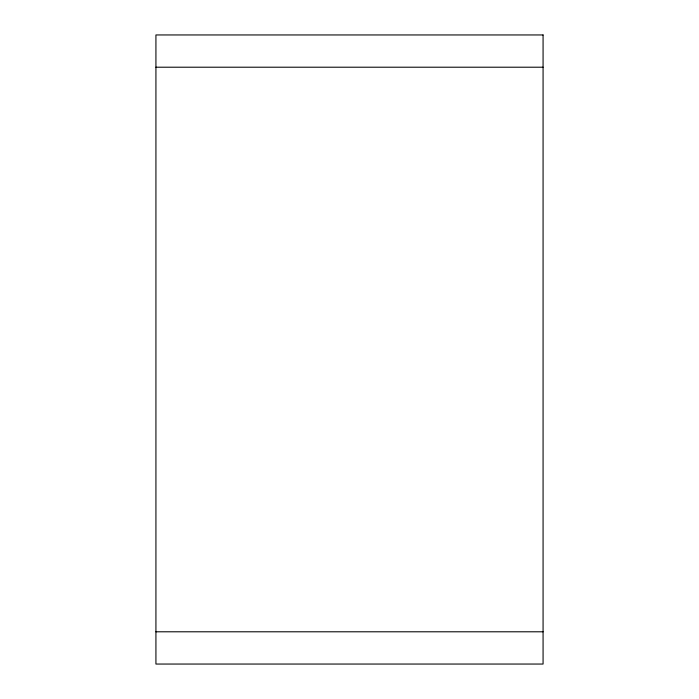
<?xml version="1.0" encoding="UTF-8"?>
<svg xmlns="http://www.w3.org/2000/svg" width="699" height="699" viewBox="0 0 699 699"><rect width="100%" height="100%" fill="white"/><g stroke="black" fill="none" stroke-linecap="round" stroke-linejoin="round"><path stroke-width="1.05" d="M155.929 67.209L543.071 67.209M155.929 631.791L543.071 631.791M543.071 34.95L155.929 34.95L155.929 664.05L543.071 664.05L543.071 34.95"/></g></svg>
